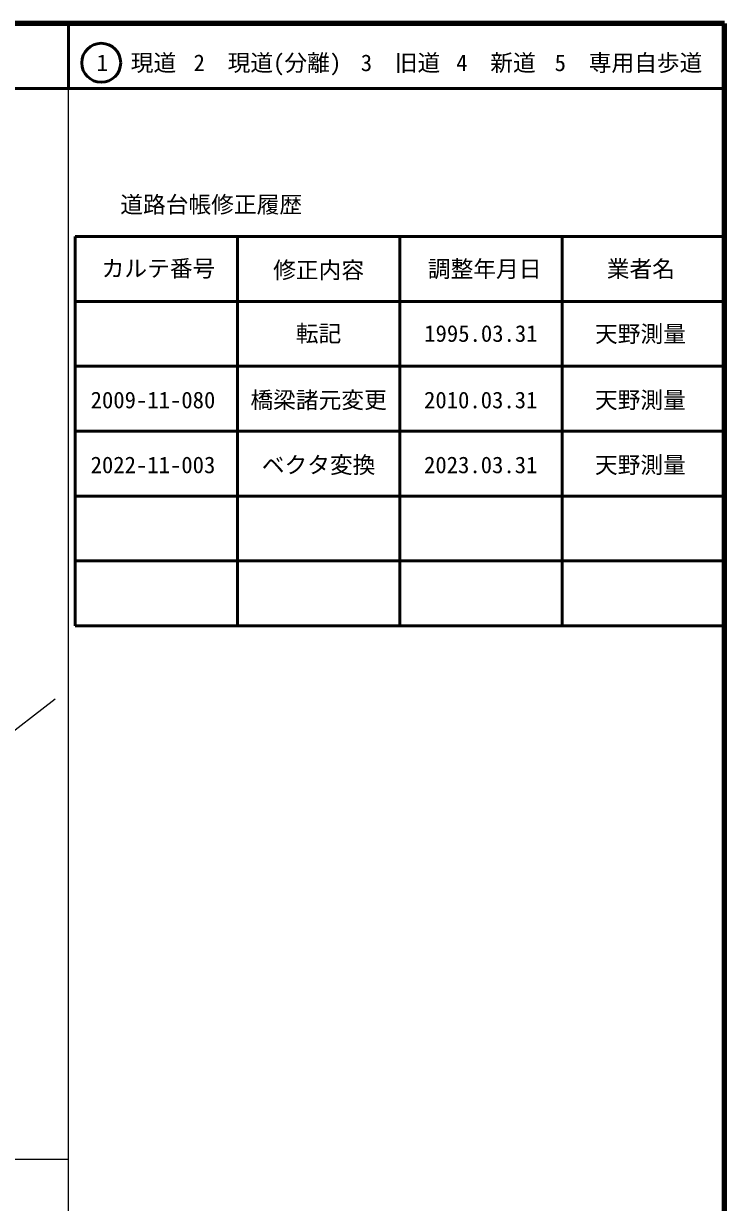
# Model space of a CAD drawing. Units: millimetres on the paper, enlarged 1000 times. Extents: x 40000 to 680000, y 20000 to 380000.
# Drawn here: x 572075 to 680000, y 198357 to 380000 of the extents above; entities that cross this region are included whole.
import ezdxf
from ezdxf.enums import TextEntityAlignment as Align

# ---------------------------------------------------------------- set-up
doc = ezdxf.new("R2010")
doc.units = ezdxf.units.MM
doc.header["$LTSCALE"] = 1000
doc.linetypes.add('CHAIN', pattern=[18.5, 12, -1.5, 3.5, -1.5])
for name, color, linetype, lineweight in [('M-BMK', 2, 'CHAIN', 13), ('M-TTL', 2, 'Continuous', 140), ('M-TTL-BAND', 7, 'Continuous', 25), ('M-TTL-FRAM', 2, 'Continuous', 50), ('M-TTL-LINE', 7, 'Continuous', 50)]:
    doc.layers.add(name, color=color, linetype=linetype, lineweight=lineweight)
doc.layers.add('M-TTL-TXT', color=7, linetype='Continuous')
doc.styles.add('ＭＳ ゴシック', font='')
doc.styles.get('ＭＳ ゴシック').set_extended_font_data('MS Gothic')

msp = doc.modelspace()

# ---------------------------------------------------------------- linework, layer by layer
at = {"layer": 'M-BMK'}
msp.add_line((552798, 257290), (577965, 276769), dxfattribs=at)
at = {"layer": 'M-TTL'}
for p, q in [((680000, 380000), (40000, 380000)), ((680000, 20000), (680000, 380000))]:
    msp.add_line(p, q, dxfattribs=at)
at = {"layer": 'M-TTL-BAND'}
for p, q in [((579000, 20000), (579000, 370000)), ((40000, 205000), (579000, 205000))]:
    msp.add_line(p, q, dxfattribs=at)
at = {"layer": 'M-TTL-FRAM'}
for p, q in [((580000, 347197), (580000, 287197)), ((580000, 347197), (680000, 347197)), ((580000, 287197), (680000, 287197))]:
    msp.add_line(p, q, dxfattribs=at)
at = {"layer": 'M-TTL-LINE'}
for p, q in [((579000, 380000), (579000, 370000)), ((40000, 370000), (680000, 370000)), ((605000, 347197), (605000, 287197)), ((630000, 347197), (630000, 287197)), ((655000, 347197), (655000, 287197)), ((580000, 337197), (680000, 337197)), ((580000, 327197), (680000, 327197)), ((580000, 317197), (680000, 317197)), ((580000, 307197), (680000, 307197)), ((580000, 297197), (680000, 297197))]:
    msp.add_line(p, q, dxfattribs=at)
msp.add_circle((584031, 373958), 3000, dxfattribs=at)

# ---------------------------------------------------------------- texts
at = {"layer": 'M-TTL-TXT', "style": 'ＭＳ ゴシック'}
for s, p in [('1\u3000現道', (589448, 373958)), ('2\u3000現道(分離)', (609619, 373958)), ('3\u3000旧道', (630121, 373958)), ('4\u3000新道', (644824, 373958)), ('5\u3000専用自歩道', (665228, 373958)), ('道路台帳修正履歴', (600968, 352113)), ('カルテ番号', (592839, 342277)), ('修正内容', (617509, 342023)), ('調整年月日', (643089, 342197)), ('業者名', (667134, 342197)), ('転記', (617500, 332245)), ('1995.03.31', (642500, 332245)), ('天野測量', (667077, 332189)), ('橋梁諸元変更', (617507, 322000)), ('天野測量', (667061, 322000)), ('2009-11-080', (592000, 322000)), ('2010.03.31', (642473, 322000)), ('2022-11-003', (592000, 312000)), ('ベクタ変換', (617507, 312000)), ('2023.03.31', (642473, 312000)), ('天野測量', (667061, 312000))]:
    msp.add_text(s, height=2566, dxfattribs=at).set_placement(p, align=Align.MIDDLE_CENTER)

doc.saveas('drawing.dxf')
